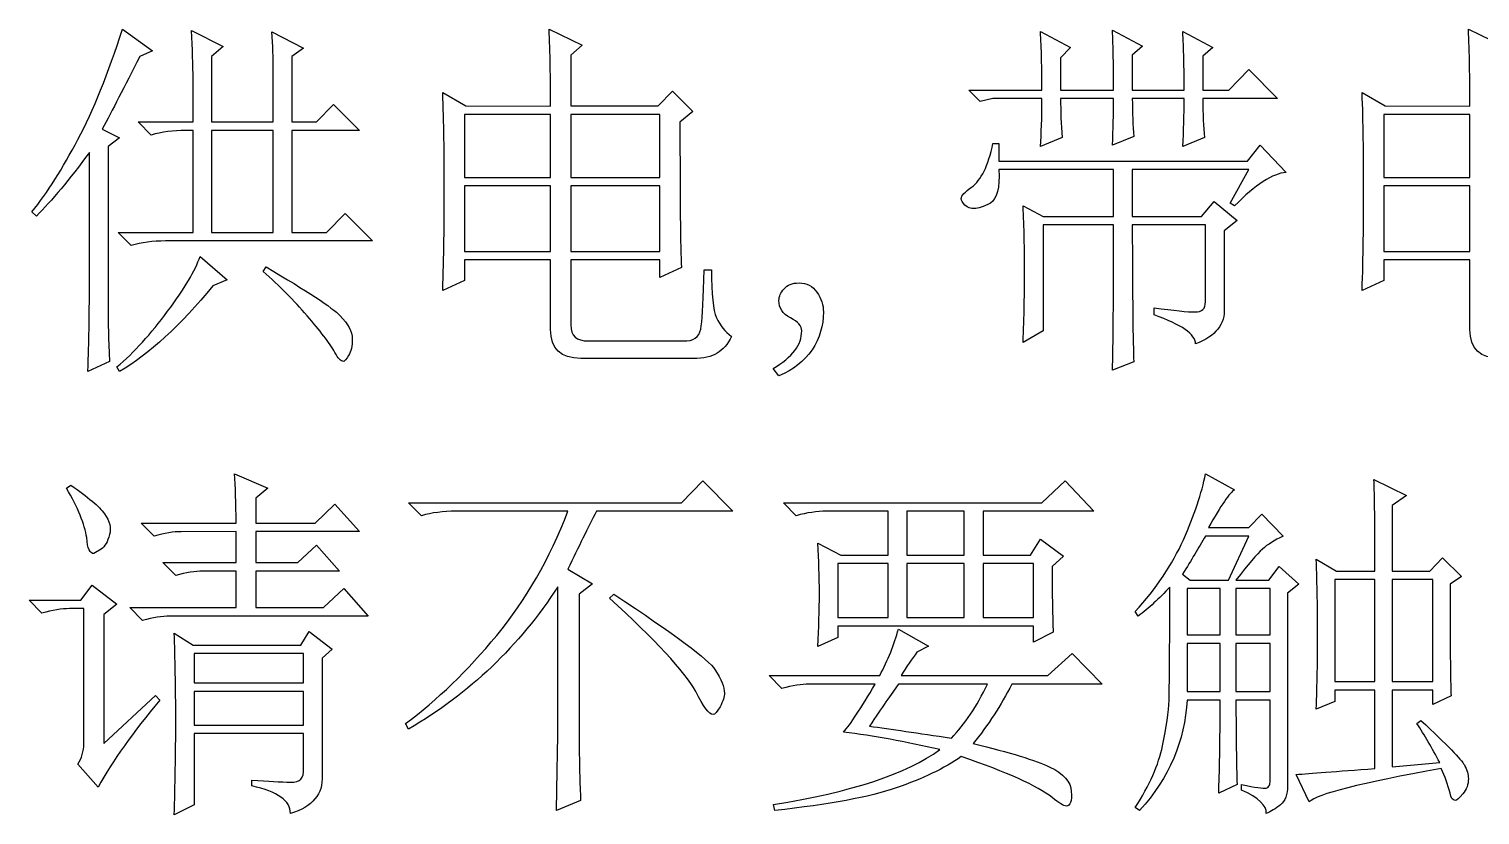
# Model space of a CAD drawing. Extents: x -45 to 645, y -160 to 467.
# Drawn here: x 376.72 to 383.61, y 136.89 to 140.61 of the extents above; entities that cross this region are included whole.
import ezdxf

# ---------------------------------------------------------------- set-up
doc = ezdxf.new("R2010")
doc.units = 0
doc.layers.add('layer 1', color=7, linetype='Continuous')

msp = doc.modelspace()

# ---------------------------------------------------------------- linework, layer by layer
at = {"layer": 'layer 1', "color": 7, "true_color": 0xffffff}
for points, knots in [([(377.1061, 139.0377), (377.1008, 139.1488), (377.0991, 139.2263), (377.0991, 139.2722), (377.0991, 139.2722), (377.0991, 140.0572), (377.0991, 140.0572), (377.0991, 140.0572), (377.1532, 140.0977), (377.1532, 140.0977), (377.1532, 140.0977), (377.0711, 140.1402), (377.0711, 140.1402), (377.1183, 140.2265), (377.1759, 140.3411), (377.2492, 140.484), (377.2492, 140.484), (377.3103, 140.5105), (377.3103, 140.5105), (377.3103, 140.5105), (377.1672, 140.6146), (377.1672, 140.6146), (377.0991, 140.4029), (377.0292, 140.2282), (376.9559, 140.0906), (376.8826, 139.9531), (376.8109, 139.8384), (376.7376, 139.7467), (376.7376, 139.7467), (376.7586, 139.7274), (376.7586, 139.7274), (376.8302, 139.7997), (376.9157, 139.9001), (377.01, 140.0289), (377.01, 140.0289), (377.01, 139.327), (377.01, 139.327), (377.01, 139.2546), (377.0083, 139.1417), (377.003, 138.99), (377.003, 138.99), (377.1061, 139.0377), (377.1061, 139.0377)], [0, 0, 0, 0, 0.071429, 0.071429, 0.071429, 0.142857, 0.142857, 0.142857, 0.214286, 0.214286, 0.214286, 0.285714, 0.285714, 0.285714, 0.357143, 0.357143, 0.357143, 0.428571, 0.428571, 0.428571, 0.5, 0.5, 0.5, 0.571429, 0.571429, 0.571429, 0.642857, 0.642857, 0.642857, 0.714286, 0.714286, 0.714286, 0.785714, 0.785714, 0.785714, 0.857143, 0.857143, 0.857143, 0.928571, 0.928571, 0.928571, 1, 1, 1, 1]), ([(377.2423, 140.1737), (377.2423, 140.1737), (377.3034, 140.1118), (377.3034, 140.1118), (377.354, 140.1261), (377.4081, 140.133), (377.4675, 140.133), (377.4675, 140.133), (377.5024, 140.133), (377.5024, 140.133), (377.5024, 140.133), (377.5024, 139.6498), (377.5024, 139.6498), (377.5024, 139.6498), (377.1462, 139.6498), (377.1462, 139.6498), (377.1462, 139.6498), (377.2091, 139.5879), (377.2091, 139.5879), (377.258, 139.6022), (377.3121, 139.6091), (377.3715, 139.6091), (377.3715, 139.6091), (378.3546, 139.6092), (378.3546, 139.6092), (378.3546, 139.6092), (378.2253, 139.7397), (378.2253, 139.7397), (378.2253, 139.7397), (378.1363, 139.6498), (378.1363, 139.6498), (378.1363, 139.6498), (377.9722, 139.6498), (377.9722, 139.6498), (377.9722, 139.6498), (377.9722, 140.133), (377.9722, 140.133), (377.9722, 140.133), (378.2935, 140.133), (378.2935, 140.133), (378.2935, 140.133), (378.1695, 140.2565), (378.1695, 140.2565), (378.1695, 140.2565), (378.0892, 140.1737), (378.0892, 140.1737), (378.0892, 140.1737), (377.9722, 140.1737), (377.9722, 140.1737), (377.9722, 140.1737), (377.9722, 140.4841), (377.9722, 140.4841), (377.9722, 140.4841), (378.0263, 140.5246), (378.0263, 140.5246), (378.0263, 140.5246), (377.8761, 140.6006), (377.8761, 140.6006), (377.8814, 140.5371), (377.8831, 140.4769), (377.8831, 140.4223), (377.8831, 140.4223), (377.8831, 140.1737), (377.8831, 140.1737), (377.8831, 140.1737), (377.5897, 140.1737), (377.5897, 140.1737), (377.5897, 140.1737), (377.5897, 140.4841), (377.5897, 140.4841), (377.5897, 140.4841), (377.6456, 140.5317), (377.6456, 140.5317), (377.6456, 140.5317), (377.4954, 140.6075), (377.4954, 140.6075), (377.499, 140.5212), (377.5024, 140.4434), (377.5024, 140.3746), (377.5024, 140.3746), (377.5024, 140.1737), (377.5024, 140.1737), (377.5024, 140.1737), (377.2423, 140.1737), (377.2423, 140.1737)], [0, 0, 0, 0, 0.035714, 0.035714, 0.035714, 0.071429, 0.071429, 0.071429, 0.107143, 0.107143, 0.107143, 0.142857, 0.142857, 0.142857, 0.178571, 0.178571, 0.178571, 0.214286, 0.214286, 0.214286, 0.25, 0.25, 0.25, 0.285714, 0.285714, 0.285714, 0.321429, 0.321429, 0.321429, 0.357143, 0.357143, 0.357143, 0.392857, 0.392857, 0.392857, 0.428571, 0.428571, 0.428571, 0.464286, 0.464286, 0.464286, 0.5, 0.5, 0.5, 0.535714, 0.535714, 0.535714, 0.571429, 0.571429, 0.571429, 0.607143, 0.607143, 0.607143, 0.642857, 0.642857, 0.642857, 0.678571, 0.678571, 0.678571, 0.714286, 0.714286, 0.714286, 0.75, 0.75, 0.75, 0.785714, 0.785714, 0.785714, 0.821429, 0.821429, 0.821429, 0.857143, 0.857143, 0.857143, 0.892857, 0.892857, 0.892857, 0.928571, 0.928571, 0.928571, 0.964286, 0.964286, 0.964286, 1, 1, 1, 1]), ([(378.7983, 140.2495), (378.7983, 140.2495), (378.6882, 140.313), (378.6882, 140.313), (378.6935, 140.1737), (378.6952, 140.0218), (378.6952, 139.8578), (378.6952, 139.6921), (378.6935, 139.5315), (378.6882, 139.3745), (378.6882, 139.3745), (378.7913, 139.4222), (378.7913, 139.4222), (378.7913, 139.4222), (378.7913, 139.5193), (378.7913, 139.5193), (378.7913, 139.5193), (379.1999, 139.5193), (379.1999, 139.5193), (379.1999, 139.5193), (379.1999, 139.1895), (379.1999, 139.1895), (379.1999, 139.0976), (379.2488, 139.0517), (379.3431, 139.0517), (379.3431, 139.0517), (379.8756, 139.0517), (379.8756, 139.0517), (379.9263, 139.0517), (379.9647, 139.0605), (379.9909, 139.0764), (380.0189, 139.0924), (380.0415, 139.1187), (380.059, 139.1558), (380.0276, 139.1787), (380.0049, 139.2087), (379.9874, 139.244), (379.9717, 139.2811), (379.9647, 139.3568), (379.9647, 139.4715), (379.9647, 139.4715), (379.9298, 139.4716), (379.9298, 139.4716), (379.9263, 139.3393), (379.921, 139.251), (379.9158, 139.2069), (379.9124, 139.1629), (379.8896, 139.1381), (379.8477, 139.1346), (379.8477, 139.1346), (379.378, 139.1347), (379.378, 139.1347), (379.3239, 139.1347), (379.2959, 139.1593), (379.2959, 139.2104), (379.2959, 139.2104), (379.296, 139.5193), (379.296, 139.5193), (379.296, 139.5193), (379.7185, 139.5193), (379.7185, 139.5193), (379.7185, 139.5193), (379.7185, 139.4363), (379.7185, 139.4363), (379.7185, 139.4363), (379.8215, 139.4839), (379.8215, 139.4839), (379.8163, 139.5774), (379.8145, 139.8067), (379.8145, 140.1735), (379.8145, 140.1735), (379.8756, 140.2229), (379.8756, 140.2229), (379.8756, 140.2229), (379.7797, 140.32), (379.7797, 140.32), (379.7797, 140.32), (379.7115, 140.2495), (379.7115, 140.2495), (379.7115, 140.2495), (379.296, 140.2495), (379.296, 140.2495), (379.296, 140.2495), (379.296, 140.4912), (379.296, 140.4912), (379.296, 140.4912), (379.3501, 140.5388), (379.3501, 140.5388), (379.3501, 140.5388), (379.1929, 140.6146), (379.1929, 140.6146), (379.1981, 140.5053), (379.1999, 140.3834), (379.1999, 140.2494), (379.1999, 140.2494), (378.7983, 140.2495), (378.7983, 140.2495)], [0, 0, 0, 0, 0.03125, 0.03125, 0.03125, 0.0625, 0.0625, 0.0625, 0.09375, 0.09375, 0.09375, 0.125, 0.125, 0.125, 0.15625, 0.15625, 0.15625, 0.1875, 0.1875, 0.1875, 0.21875, 0.21875, 0.21875, 0.25, 0.25, 0.25, 0.28125, 0.28125, 0.28125, 0.3125, 0.3125, 0.3125, 0.34375, 0.34375, 0.34375, 0.375, 0.375, 0.375, 0.40625, 0.40625, 0.40625, 0.4375, 0.4375, 0.4375, 0.46875, 0.46875, 0.46875, 0.5, 0.5, 0.5, 0.53125, 0.53125, 0.53125, 0.5625, 0.5625, 0.5625, 0.59375, 0.59375, 0.59375, 0.625, 0.625, 0.625, 0.65625, 0.65625, 0.65625, 0.6875, 0.6875, 0.6875, 0.71875, 0.71875, 0.71875, 0.75, 0.75, 0.75, 0.78125, 0.78125, 0.78125, 0.8125, 0.8125, 0.8125, 0.84375, 0.84375, 0.84375, 0.875, 0.875, 0.875, 0.90625, 0.90625, 0.90625, 0.9375, 0.9375, 0.9375, 0.96875, 0.96875, 0.96875, 1, 1, 1, 1]), ([(381.6289, 140.0995), (381.6237, 140.163), (381.6219, 140.2247), (381.6219, 140.2847), (381.6219, 140.2847), (381.8734, 140.2848), (381.8734, 140.2848), (381.8734, 140.2106), (381.8716, 140.1383), (381.8681, 140.0642), (381.8681, 140.0642), (381.9695, 140.1049), (381.9695, 140.1049), (381.9659, 140.1561), (381.9624, 140.2159), (381.9624, 140.2847), (381.9624, 140.2847), (382.2087, 140.2848), (382.2087, 140.2848), (382.2087, 140.2071), (382.2069, 140.1312), (382.2017, 140.0571), (382.2017, 140.0571), (382.3047, 140.0995), (382.3047, 140.0995), (382.2995, 140.1489), (382.2977, 140.2106), (382.2977, 140.2847), (382.2977, 140.2847), (382.6522, 140.2848), (382.6522, 140.2848), (382.6522, 140.2848), (382.5161, 140.4224), (382.5161, 140.4224), (382.5161, 140.4224), (382.42, 140.3253), (382.42, 140.3253), (382.42, 140.3253), (382.2977, 140.3253), (382.2977, 140.3253), (382.2977, 140.3253), (382.2977, 140.4859), (382.2977, 140.4859), (382.2977, 140.4859), (382.3449, 140.5263), (382.3449, 140.5263), (382.3449, 140.5263), (382.2017, 140.6023), (382.2017, 140.6023), (382.2069, 140.5246), (382.2087, 140.4311), (382.2087, 140.3252), (382.2087, 140.3252), (381.9625, 140.3253), (381.9625, 140.3253), (381.9625, 140.3253), (381.9625, 140.4912), (381.9625, 140.4912), (381.9625, 140.4912), (382.0113, 140.5335), (382.0113, 140.5335), (382.0113, 140.5335), (381.8682, 140.6093), (381.8682, 140.6093), (381.8717, 140.5317), (381.8734, 140.4363), (381.8734, 140.3252), (381.8734, 140.3252), (381.6219, 140.3253), (381.6219, 140.3253), (381.6219, 140.3253), (381.6219, 140.4787), (381.6219, 140.4787), (381.6219, 140.4787), (381.6691, 140.5263), (381.6691, 140.5263), (381.6691, 140.5263), (381.5259, 140.6023), (381.5259, 140.6023), (381.5312, 140.5246), (381.5329, 140.4311), (381.5329, 140.3252), (381.5329, 140.3252), (381.1854, 140.3253), (381.1854, 140.3253), (381.1854, 140.3253), (381.2396, 140.2706), (381.2396, 140.2706), (381.2396, 140.2706), (381.3007, 140.2848), (381.3007, 140.2848), (381.3007, 140.2848), (381.5329, 140.2848), (381.5329, 140.2848), (381.5329, 140.193), (381.5311, 140.1171), (381.5259, 140.0571), (381.5259, 140.0571), (381.6289, 140.0995), (381.6289, 140.0995)], [0, 0, 0, 0, 0.030303, 0.030303, 0.030303, 0.060606, 0.060606, 0.060606, 0.090909, 0.090909, 0.090909, 0.121212, 0.121212, 0.121212, 0.151515, 0.151515, 0.151515, 0.181818, 0.181818, 0.181818, 0.212121, 0.212121, 0.212121, 0.242424, 0.242424, 0.242424, 0.272727, 0.272727, 0.272727, 0.30303, 0.30303, 0.30303, 0.333333, 0.333333, 0.333333, 0.363636, 0.363636, 0.363636, 0.393939, 0.393939, 0.393939, 0.424242, 0.424242, 0.424242, 0.454545, 0.454545, 0.454545, 0.484848, 0.484848, 0.484848, 0.515152, 0.515152, 0.515152, 0.545455, 0.545455, 0.545455, 0.575758, 0.575758, 0.575758, 0.606061, 0.606061, 0.606061, 0.636364, 0.636364, 0.636364, 0.666667, 0.666667, 0.666667, 0.69697, 0.69697, 0.69697, 0.727273, 0.727273, 0.727273, 0.757576, 0.757576, 0.757576, 0.787879, 0.787879, 0.787879, 0.818182, 0.818182, 0.818182, 0.848485, 0.848485, 0.848485, 0.878788, 0.878788, 0.878788, 0.909091, 0.909091, 0.909091, 0.939394, 0.939394, 0.939394, 0.969697, 0.969697, 0.969697, 1, 1, 1, 1]), ([(383.1638, 140.2495), (383.1638, 140.2495), (383.0537, 140.313), (383.0537, 140.313), (383.059, 140.1737), (383.0607, 140.0218), (383.0607, 139.8578), (383.0607, 139.6921), (383.0589, 139.5315), (383.0537, 139.3745), (383.0537, 139.3745), (383.1567, 139.4222), (383.1567, 139.4222), (383.1567, 139.4222), (383.1567, 139.5193), (383.1567, 139.5193), (383.1567, 139.5193), (383.5654, 139.5193), (383.5654, 139.5193), (383.5654, 139.5193), (383.5654, 139.1895), (383.5654, 139.1895), (383.5654, 139.0976), (383.6142, 139.0517), (383.7085, 139.0517), (383.7085, 139.0517), (384.2411, 139.0517), (384.2411, 139.0517), (384.2918, 139.0517), (384.3301, 139.0605), (384.3563, 139.0764), (384.3843, 139.0924), (384.407, 139.1187), (384.4244, 139.1558), (384.3931, 139.1787), (384.3703, 139.2087), (384.3528, 139.244), (384.3371, 139.2811), (384.3301, 139.3568), (384.3301, 139.4715), (384.3301, 139.4715), (384.2952, 139.4716), (384.2952, 139.4716), (384.2918, 139.3393), (384.2865, 139.251), (384.2812, 139.2069), (384.2778, 139.1629), (384.255, 139.1381), (384.2131, 139.1346), (384.2131, 139.1346), (383.7435, 139.1347), (383.7435, 139.1347), (383.6893, 139.1347), (383.6613, 139.1593), (383.6613, 139.2104), (383.6613, 139.2104), (383.6613, 139.5193), (383.6613, 139.5193), (383.6613, 139.5193), (384.084, 139.5193), (384.084, 139.5193), (384.084, 139.5193), (384.084, 139.4363), (384.084, 139.4363), (384.084, 139.4363), (384.187, 139.4839), (384.187, 139.4839), (384.1817, 139.5774), (384.18, 139.8067), (384.18, 140.1735), (384.18, 140.1735), (384.2411, 140.2229), (384.2411, 140.2229), (384.2411, 140.2229), (384.145, 140.32), (384.145, 140.32), (384.145, 140.32), (384.077, 140.2495), (384.077, 140.2495), (384.077, 140.2495), (383.6613, 140.2495), (383.6613, 140.2495), (383.6613, 140.2495), (383.6613, 140.4912), (383.6613, 140.4912), (383.6613, 140.4912), (383.7155, 140.5388), (383.7155, 140.5388), (383.7155, 140.5388), (383.5584, 140.6146), (383.5584, 140.6146), (383.5636, 140.5053), (383.5653, 140.3834), (383.5653, 140.2494), (383.5653, 140.2494), (383.1638, 140.2495), (383.1638, 140.2495)], [0, 0, 0, 0, 0.03125, 0.03125, 0.03125, 0.0625, 0.0625, 0.0625, 0.09375, 0.09375, 0.09375, 0.125, 0.125, 0.125, 0.15625, 0.15625, 0.15625, 0.1875, 0.1875, 0.1875, 0.21875, 0.21875, 0.21875, 0.25, 0.25, 0.25, 0.28125, 0.28125, 0.28125, 0.3125, 0.3125, 0.3125, 0.34375, 0.34375, 0.34375, 0.375, 0.375, 0.375, 0.40625, 0.40625, 0.40625, 0.4375, 0.4375, 0.4375, 0.46875, 0.46875, 0.46875, 0.5, 0.5, 0.5, 0.53125, 0.53125, 0.53125, 0.5625, 0.5625, 0.5625, 0.59375, 0.59375, 0.59375, 0.625, 0.625, 0.625, 0.65625, 0.65625, 0.65625, 0.6875, 0.6875, 0.6875, 0.71875, 0.71875, 0.71875, 0.75, 0.75, 0.75, 0.78125, 0.78125, 0.78125, 0.8125, 0.8125, 0.8125, 0.84375, 0.84375, 0.84375, 0.875, 0.875, 0.875, 0.90625, 0.90625, 0.90625, 0.9375, 0.9375, 0.9375, 0.96875, 0.96875, 0.96875, 1, 1, 1, 1]), ([(379.1999, 140.2088), (379.1999, 140.2088), (379.1999, 139.9108), (379.1999, 139.9108), (379.1999, 139.9108), (378.7913, 139.9108), (378.7913, 139.9108), (378.7913, 139.9108), (378.7913, 140.2088), (378.7913, 140.2088), (378.7913, 140.2088), (379.1999, 140.2088), (379.1999, 140.2088)], [0, 0, 0, 0, 0.25, 0.25, 0.25, 0.5, 0.5, 0.5, 0.75, 0.75, 0.75, 1, 1, 1, 1]), ([(379.7185, 140.2088), (379.7185, 140.2088), (379.7185, 139.9108), (379.7185, 139.9108), (379.7185, 139.9108), (379.296, 139.9108), (379.296, 139.9108), (379.296, 139.9108), (379.296, 140.2088), (379.296, 140.2088), (379.296, 140.2088), (379.7185, 140.2088), (379.7185, 140.2088)], [0, 0, 0, 0, 0.25, 0.25, 0.25, 0.5, 0.5, 0.5, 0.75, 0.75, 0.75, 1, 1, 1, 1]), ([(383.5654, 140.2088), (383.5654, 140.2088), (383.5654, 139.9108), (383.5654, 139.9108), (383.5654, 139.9108), (383.1567, 139.9108), (383.1567, 139.9108), (383.1567, 139.9108), (383.1567, 140.2088), (383.1567, 140.2088), (383.1567, 140.2088), (383.5654, 140.2088), (383.5654, 140.2088)], [0, 0, 0, 0, 0.25, 0.25, 0.25, 0.5, 0.5, 0.5, 0.75, 0.75, 0.75, 1, 1, 1, 1]), ([(377.8831, 140.133), (377.8831, 140.133), (377.8831, 139.6498), (377.8831, 139.6498), (377.8831, 139.6498), (377.5897, 139.6498), (377.5897, 139.6498), (377.5897, 139.6498), (377.5897, 140.133), (377.5897, 140.133), (377.5897, 140.133), (377.8831, 140.133), (377.8831, 140.133)], [0, 0, 0, 0, 0.25, 0.25, 0.25, 0.5, 0.5, 0.5, 0.75, 0.75, 0.75, 1, 1, 1, 1]), ([(382.3099, 139.685), (382.3099, 139.685), (382.3099, 139.3198), (382.3099, 139.3198), (382.3099, 139.2881), (382.2942, 139.2722), (382.2593, 139.2722), (382.2261, 139.2722), (382.1615, 139.2793), (382.0655, 139.2916), (382.0655, 139.2916), (382.0655, 139.2581), (382.0655, 139.2581), (382.1964, 139.2123), (382.2628, 139.1663), (382.2628, 139.1205), (382.3588, 139.1577), (382.4042, 139.214), (382.399, 139.2916), (382.399, 139.2916), (382.399, 139.6568), (382.399, 139.6568), (382.399, 139.6568), (382.4601, 139.7062), (382.4601, 139.7062), (382.4601, 139.7062), (382.3519, 139.7961), (382.3519, 139.7961), (382.3519, 139.7961), (382.2907, 139.7256), (382.2907, 139.7256), (382.2907, 139.7256), (381.9625, 139.7256), (381.9625, 139.7256), (381.9625, 139.7256), (381.9625, 139.9479), (381.9625, 139.9479), (381.9625, 139.9479), (382.5161, 139.9479), (382.5161, 139.9479), (382.5161, 139.9479), (382.427, 139.7891), (382.427, 139.7891), (382.427, 139.7891), (382.4479, 139.7751), (382.4479, 139.7751), (382.5474, 139.8772), (382.6295, 139.9301), (382.6923, 139.9337), (382.6923, 139.9337), (382.5701, 140.0642), (382.5701, 140.0642), (382.5701, 140.0642), (382.509, 139.9884), (382.509, 139.9884), (382.509, 139.9884), (381.3286, 139.9884), (381.3286, 139.9884), (381.3286, 139.9884), (381.3286, 140.0713), (381.3286, 140.0713), (381.3286, 140.0713), (381.3007, 140.0713), (381.3007, 140.0713), (381.278, 139.9656), (381.2448, 139.8966), (381.1994, 139.8648), (381.168, 139.8419), (381.1505, 139.8243), (381.1505, 139.8102), (381.1505, 139.8014), (381.1575, 139.7908), (381.1679, 139.7784), (381.1802, 139.7679), (381.1941, 139.7626), (381.2133, 139.7626), (381.2308, 139.7626), (381.2552, 139.7714), (381.2884, 139.789), (381.3199, 139.8086), (381.3338, 139.8613), (381.3286, 139.9478), (381.3286, 139.9478), (381.8734, 139.9479), (381.8734, 139.9479), (381.8734, 139.9479), (381.8734, 139.7256), (381.8734, 139.7256), (381.8734, 139.7256), (381.5399, 139.7256), (381.5399, 139.7256), (381.5399, 139.7256), (381.4439, 139.7751), (381.4439, 139.7751), (381.4491, 139.6727), (381.4508, 139.5721), (381.4508, 139.468), (381.4508, 139.3641), (381.4491, 139.251), (381.4438, 139.1276), (381.4438, 139.1276), (381.5399, 139.1823), (381.5399, 139.1823), (381.5399, 139.1823), (381.5399, 139.685), (381.5399, 139.685), (381.5399, 139.685), (381.8734, 139.685), (381.8734, 139.685), (381.8734, 139.3357), (381.8716, 139.1064), (381.8681, 138.9953), (381.8681, 138.9953), (381.9695, 139.0359), (381.9695, 139.0359), (381.9659, 139.1242), (381.9624, 139.341), (381.9624, 139.6849), (381.9624, 139.6849), (382.3099, 139.685), (382.3099, 139.685)], [0, 0, 0, 0, 0.025, 0.025, 0.025, 0.05, 0.05, 0.05, 0.075, 0.075, 0.075, 0.1, 0.1, 0.1, 0.125, 0.125, 0.125, 0.15, 0.15, 0.15, 0.175, 0.175, 0.175, 0.2, 0.2, 0.2, 0.225, 0.225, 0.225, 0.25, 0.25, 0.25, 0.275, 0.275, 0.275, 0.3, 0.3, 0.3, 0.325, 0.325, 0.325, 0.35, 0.35, 0.35, 0.375, 0.375, 0.375, 0.4, 0.4, 0.4, 0.425, 0.425, 0.425, 0.45, 0.45, 0.45, 0.475, 0.475, 0.475, 0.5, 0.5, 0.5, 0.525, 0.525, 0.525, 0.55, 0.55, 0.55, 0.575, 0.575, 0.575, 0.6, 0.6, 0.6, 0.625, 0.625, 0.625, 0.65, 0.65, 0.65, 0.675, 0.675, 0.675, 0.7, 0.7, 0.7, 0.725, 0.725, 0.725, 0.75, 0.75, 0.75, 0.775, 0.775, 0.775, 0.8, 0.8, 0.8, 0.825, 0.825, 0.825, 0.85, 0.85, 0.85, 0.875, 0.875, 0.875, 0.9, 0.9, 0.9, 0.925, 0.925, 0.925, 0.95, 0.95, 0.95, 0.975, 0.975, 0.975, 1, 1, 1, 1]), ([(379.1999, 139.8703), (379.1999, 139.8703), (379.1999, 139.5597), (379.1999, 139.5597), (379.1999, 139.5597), (378.7913, 139.5597), (378.7913, 139.5597), (378.7913, 139.5597), (378.7913, 139.8703), (378.7913, 139.8703), (378.7913, 139.8703), (379.1999, 139.8703), (379.1999, 139.8703)], [0, 0, 0, 0, 0.25, 0.25, 0.25, 0.5, 0.5, 0.5, 0.75, 0.75, 0.75, 1, 1, 1, 1]), ([(379.7185, 139.8703), (379.7185, 139.8703), (379.7185, 139.5597), (379.7185, 139.5597), (379.7185, 139.5597), (379.296, 139.5597), (379.296, 139.5597), (379.296, 139.5597), (379.296, 139.8703), (379.296, 139.8703), (379.296, 139.8703), (379.7185, 139.8703), (379.7185, 139.8703)], [0, 0, 0, 0, 0.25, 0.25, 0.25, 0.5, 0.5, 0.5, 0.75, 0.75, 0.75, 1, 1, 1, 1]), ([(383.5654, 139.8703), (383.5654, 139.8703), (383.5654, 139.5597), (383.5654, 139.5597), (383.5654, 139.5597), (383.1567, 139.5597), (383.1567, 139.5597), (383.1567, 139.5597), (383.1567, 139.8703), (383.1567, 139.8703), (383.1567, 139.8703), (383.5654, 139.8703), (383.5654, 139.8703)], [0, 0, 0, 0, 0.25, 0.25, 0.25, 0.5, 0.5, 0.5, 0.75, 0.75, 0.75, 1, 1, 1, 1]), ([(377.3819, 139.2758), (377.3034, 139.1682), (377.2213, 139.0799), (377.141, 139.0111), (377.141, 139.0111), (377.1532, 138.99), (377.1532, 138.99), (377.2947, 139.073), (377.4431, 139.2087), (377.5967, 139.3957), (377.5967, 139.3957), (377.6649, 139.424), (377.6649, 139.424), (377.6649, 139.424), (377.5356, 139.5351), (377.5356, 139.5351), (377.5129, 139.4699), (377.4623, 139.3833), (377.3819, 139.2758)], [0, 0, 0, 0, 0.166667, 0.166667, 0.166667, 0.333333, 0.333333, 0.333333, 0.5, 0.5, 0.5, 0.666667, 0.666667, 0.666667, 0.833333, 0.833333, 0.833333, 1, 1, 1, 1]), ([(377.836, 139.4645), (377.9128, 139.3958), (377.9826, 139.3251), (378.0437, 139.2546), (378.1049, 139.1841), (378.1503, 139.1258), (378.1764, 139.0799), (378.1904, 139.0517), (378.2044, 139.0376), (378.2184, 139.0376), (378.2219, 139.0377), (378.2306, 139.0482), (378.2411, 139.0658), (378.2533, 139.0835), (378.2585, 139.1099), (378.2585, 139.1452), (378.2585, 139.1787), (378.2393, 139.2158), (378.2009, 139.2546), (378.1625, 139.2934), (378.0455, 139.371), (377.8499, 139.4856), (377.8499, 139.4856), (377.836, 139.4645), (377.836, 139.4645)], [0, 0, 0, 0, 0.125, 0.125, 0.125, 0.25, 0.25, 0.25, 0.375, 0.375, 0.375, 0.5, 0.5, 0.5, 0.625, 0.625, 0.625, 0.75, 0.75, 0.75, 0.875, 0.875, 0.875, 1, 1, 1, 1]), ([(380.3386, 139.244), (380.3753, 139.2264), (380.3927, 139.2052), (380.3927, 139.1822), (380.3927, 139.1506), (380.3822, 139.1187), (380.3595, 139.0888), (380.3368, 139.0589), (380.3019, 139.0305), (380.2565, 139.0041), (380.2565, 139.0041), (380.2844, 138.9688), (380.2844, 138.9688), (380.3525, 138.9972), (380.4049, 139.0376), (380.4416, 139.0923), (380.4783, 139.1488), (380.4957, 139.2069), (380.4957, 139.2722), (380.4957, 139.304), (380.4852, 139.3357), (380.4643, 139.3657), (380.4451, 139.3958), (380.4154, 139.4098), (380.3805, 139.4098), (380.3473, 139.4099), (380.3246, 139.4009), (380.3089, 139.3816), (380.2932, 139.3641), (380.2844, 139.3463), (380.2844, 139.3269), (380.2844, 139.2899), (380.3019, 139.2634), (380.3386, 139.244)], [0, 0, 0, 0, 0.090909, 0.090909, 0.090909, 0.181818, 0.181818, 0.181818, 0.272727, 0.272727, 0.272727, 0.363636, 0.363636, 0.363636, 0.454545, 0.454545, 0.454545, 0.545455, 0.545455, 0.545455, 0.636364, 0.636364, 0.636364, 0.727273, 0.727273, 0.727273, 0.818182, 0.818182, 0.818182, 0.909091, 0.909091, 0.909091, 1, 1, 1, 1]), ([(377.2562, 138.2703), (377.2562, 138.2703), (377.3173, 138.2086), (377.3173, 138.2086), (377.3679, 138.2227), (377.4098, 138.2297), (377.4465, 138.2297), (377.4465, 138.2297), (377.7067, 138.2298), (377.7067, 138.2298), (377.7067, 138.2298), (377.7067, 138.0834), (377.7067, 138.0834), (377.7067, 138.0834), (377.3592, 138.0834), (377.3592, 138.0834), (377.3592, 138.0834), (377.4203, 138.0217), (377.4203, 138.0217), (377.4692, 138.0357), (377.5128, 138.0427), (377.5495, 138.0427), (377.5495, 138.0427), (377.7067, 138.0427), (377.7067, 138.0427), (377.7067, 138.0427), (377.7067, 137.8699), (377.7067, 137.8699), (377.7067, 137.8699), (377.2021, 137.8699), (377.2021, 137.8699), (377.2021, 137.8699), (377.2632, 137.8081), (377.2632, 137.8081), (377.3121, 137.8222), (377.3557, 137.8293), (377.3924, 137.8293), (377.3924, 137.8293), (378.3336, 137.8294), (378.3336, 137.8294), (378.3336, 137.8294), (378.2183, 137.9599), (378.2183, 137.9599), (378.2183, 137.9599), (378.1223, 137.8699), (378.1223, 137.8699), (378.1223, 137.8699), (377.801, 137.8699), (377.801, 137.8699), (377.801, 137.8699), (377.801, 138.0427), (377.801, 138.0427), (377.801, 138.0427), (378.1974, 138.0427), (378.1974, 138.0427), (378.1974, 138.0427), (378.0891, 138.1663), (378.0891, 138.1663), (378.0891, 138.1663), (378.0001, 138.0834), (378.0001, 138.0834), (378.0001, 138.0834), (377.801, 138.0834), (377.801, 138.0834), (377.801, 138.0834), (377.801, 138.2298), (377.801, 138.2298), (377.801, 138.2298), (378.2934, 138.2298), (378.2934, 138.2298), (378.2934, 138.2298), (378.1764, 138.3602), (378.1764, 138.3602), (378.1764, 138.3602), (378.0821, 138.2703), (378.0821, 138.2703), (378.0821, 138.2703), (377.801, 138.2703), (377.801, 138.2703), (377.801, 138.2703), (377.801, 138.3886), (377.801, 138.3886), (377.801, 138.3886), (377.8568, 138.4362), (377.8568, 138.4362), (377.8568, 138.4362), (377.6997, 138.5049), (377.6997, 138.5049), (377.7032, 138.4449), (377.7067, 138.3672), (377.7067, 138.2702), (377.7067, 138.2702), (377.2562, 138.2703), (377.2562, 138.2703)], [0, 0, 0, 0, 0.032258, 0.032258, 0.032258, 0.064516, 0.064516, 0.064516, 0.096774, 0.096774, 0.096774, 0.129032, 0.129032, 0.129032, 0.16129, 0.16129, 0.16129, 0.193548, 0.193548, 0.193548, 0.225806, 0.225806, 0.225806, 0.258065, 0.258065, 0.258065, 0.290323, 0.290323, 0.290323, 0.322581, 0.322581, 0.322581, 0.354839, 0.354839, 0.354839, 0.387097, 0.387097, 0.387097, 0.419355, 0.419355, 0.419355, 0.451613, 0.451613, 0.451613, 0.483871, 0.483871, 0.483871, 0.516129, 0.516129, 0.516129, 0.548387, 0.548387, 0.548387, 0.580645, 0.580645, 0.580645, 0.612903, 0.612903, 0.612903, 0.645161, 0.645161, 0.645161, 0.677419, 0.677419, 0.677419, 0.709677, 0.709677, 0.709677, 0.741935, 0.741935, 0.741935, 0.774194, 0.774194, 0.774194, 0.806452, 0.806452, 0.806452, 0.83871, 0.83871, 0.83871, 0.870968, 0.870968, 0.870968, 0.903226, 0.903226, 0.903226, 0.935484, 0.935484, 0.935484, 0.967742, 0.967742, 0.967742, 1, 1, 1, 1]), ([(382.205, 138.1909), (382.1526, 138.0744), (382.0758, 137.9598), (381.9762, 137.8504), (381.9762, 137.8504), (381.9902, 137.8294), (381.9902, 137.8294), (382.0409, 137.8665), (382.0897, 137.9122), (382.1404, 137.9668), (382.1404, 137.6635), (382.1386, 137.4853), (382.1369, 137.4306), (382.1352, 137.3744), (382.1247, 137.3019), (382.1055, 137.2137), (382.088, 137.1237), (382.0443, 137.0267), (381.9762, 136.9209), (381.9762, 136.9209), (381.9972, 136.9068), (381.9972, 136.9068), (382.1387, 137.062), (382.212, 137.2384), (382.2225, 137.4306), (382.2225, 137.4306), (382.3796, 137.4307), (382.3796, 137.4307), (382.3796, 137.2279), (382.3761, 137.0814), (382.3726, 136.9897), (382.3726, 136.9897), (382.46, 137.0303), (382.46, 137.0303), (382.4565, 137.1237), (382.4547, 137.256), (382.4547, 137.4306), (382.4547, 137.4306), (382.6172, 137.4307), (382.6172, 137.4307), (382.6172, 137.4307), (382.6172, 137.0444), (382.6172, 137.0444), (382.6172, 137.0267), (382.6101, 137.0161), (382.5979, 137.0126), (382.5839, 137.0108), (382.5455, 137.0161), (382.4809, 137.0302), (382.4809, 137.0302), (382.4809, 137.0039), (382.4809, 137.0039), (382.563, 136.9668), (382.6014, 136.9297), (382.5979, 136.8926), (382.6206, 136.9015), (382.6433, 136.9156), (382.666, 136.9332), (382.6887, 136.9527), (382.6992, 136.9826), (382.6992, 137.0232), (382.6992, 137.0232), (382.6992, 137.9387), (382.6992, 137.9387), (382.6992, 137.9387), (382.7533, 137.981), (382.7533, 137.981), (382.7533, 137.981), (382.659, 138.0639), (382.659, 138.0639), (382.659, 138.0639), (382.6101, 138.0004), (382.6101, 138.0004), (382.6101, 138.0004), (382.4547, 138.0004), (382.4547, 138.0004), (382.5124, 138.0744), (382.5542, 138.1238), (382.5804, 138.1468), (382.605, 138.1697), (382.638, 138.1891), (382.6782, 138.2085), (382.6782, 138.2085), (382.577, 138.3126), (382.577, 138.3126), (382.577, 138.3126), (382.5159, 138.2491), (382.5159, 138.2491), (382.5159, 138.2491), (382.3238, 138.2491), (382.3238, 138.2491), (382.3831, 138.355), (382.425, 138.4149), (382.4477, 138.429), (382.4477, 138.429), (382.3098, 138.5049), (382.3098, 138.5049), (382.2923, 138.4132), (382.2574, 138.309), (382.205, 138.1909)], [0, 0, 0, 0, 0.030303, 0.030303, 0.030303, 0.060606, 0.060606, 0.060606, 0.090909, 0.090909, 0.090909, 0.121212, 0.121212, 0.121212, 0.151515, 0.151515, 0.151515, 0.181818, 0.181818, 0.181818, 0.212121, 0.212121, 0.212121, 0.242424, 0.242424, 0.242424, 0.272727, 0.272727, 0.272727, 0.30303, 0.30303, 0.30303, 0.333333, 0.333333, 0.333333, 0.363636, 0.363636, 0.363636, 0.393939, 0.393939, 0.393939, 0.424242, 0.424242, 0.424242, 0.454545, 0.454545, 0.454545, 0.484848, 0.484848, 0.484848, 0.515152, 0.515152, 0.515152, 0.545455, 0.545455, 0.545455, 0.575758, 0.575758, 0.575758, 0.606061, 0.606061, 0.606061, 0.636364, 0.636364, 0.636364, 0.666667, 0.666667, 0.666667, 0.69697, 0.69697, 0.69697, 0.727273, 0.727273, 0.727273, 0.757576, 0.757576, 0.757576, 0.787879, 0.787879, 0.787879, 0.818182, 0.818182, 0.818182, 0.848485, 0.848485, 0.848485, 0.878788, 0.878788, 0.878788, 0.909091, 0.909091, 0.909091, 0.939394, 0.939394, 0.939394, 0.969697, 0.969697, 0.969697, 1, 1, 1, 1]), ([(376.9978, 138.2014), (377.0012, 138.1504), (377.0134, 138.1256), (377.0309, 138.1256), (377.0309, 138.1256), (377.0659, 138.1469), (377.0659, 138.1469), (377.0833, 138.1592), (377.0973, 138.182), (377.106, 138.2156), (377.1147, 138.2475), (377.1077, 138.2808), (377.0815, 138.3143), (377.0571, 138.3497), (377.003, 138.3937), (376.9226, 138.4502), (376.9226, 138.4502), (376.9017, 138.4362), (376.9017, 138.4362), (376.9558, 138.3443), (376.9872, 138.2649), (376.9978, 138.2014)], [0, 0, 0, 0, 0.142857, 0.142857, 0.142857, 0.285714, 0.285714, 0.285714, 0.428571, 0.428571, 0.428571, 0.571429, 0.571429, 0.571429, 0.714286, 0.714286, 0.714286, 0.857143, 0.857143, 0.857143, 1, 1, 1, 1]), ([(379.3989, 137.9828), (379.3989, 137.9828), (379.2819, 138.0516), (379.2819, 138.0516), (379.3326, 138.1574), (379.3779, 138.2491), (379.4181, 138.3267), (379.4181, 138.3267), (380.066, 138.3269), (380.066, 138.3269), (380.066, 138.3269), (379.9228, 138.4713), (379.9228, 138.4713), (379.9228, 138.4713), (379.8215, 138.3673), (379.8215, 138.3673), (379.8215, 138.3673), (378.5258, 138.3673), (378.5258, 138.3673), (378.5258, 138.3673), (378.5869, 138.3056), (378.5869, 138.3056), (378.6358, 138.3197), (378.6917, 138.3267), (378.7493, 138.3267), (378.7493, 138.3267), (379.2819, 138.3269), (379.2819, 138.3269), (379.1963, 138.101), (379.0828, 137.9051), (378.9449, 137.7375), (378.8052, 137.57), (378.662, 137.4306), (378.5118, 137.3195), (378.5118, 137.3195), (378.5258, 137.2932), (378.5258, 137.2932), (378.8157, 137.4625), (379.0532, 137.6882), (379.2348, 137.9686), (379.2348, 137.9686), (379.2348, 137.3619), (379.2348, 137.3619), (379.2348, 137.2331), (379.2313, 137.0814), (379.2278, 136.9067), (379.2278, 136.9067), (379.343, 136.9545), (379.343, 136.9545), (379.3395, 137.0285), (379.336, 137.1343), (379.336, 137.2719), (379.336, 137.2719), (379.336, 137.9334), (379.336, 137.9334), (379.336, 137.9334), (379.3989, 137.9828), (379.3989, 137.9828)], [0, 0, 0, 0, 0.052632, 0.052632, 0.052632, 0.105263, 0.105263, 0.105263, 0.157895, 0.157895, 0.157895, 0.210526, 0.210526, 0.210526, 0.263158, 0.263158, 0.263158, 0.315789, 0.315789, 0.315789, 0.368421, 0.368421, 0.368421, 0.421053, 0.421053, 0.421053, 0.473684, 0.473684, 0.473684, 0.526316, 0.526316, 0.526316, 0.578947, 0.578947, 0.578947, 0.631579, 0.631579, 0.631579, 0.684211, 0.684211, 0.684211, 0.736842, 0.736842, 0.736842, 0.789474, 0.789474, 0.789474, 0.842105, 0.842105, 0.842105, 0.894737, 0.894737, 0.894737, 0.947368, 0.947368, 0.947368, 1, 1, 1, 1]), ([(380.3665, 138.3056), (380.4171, 138.3197), (380.4642, 138.3267), (380.5096, 138.3267), (380.5096, 138.3267), (380.803, 138.3269), (380.803, 138.3269), (380.803, 138.3269), (380.803, 138.1187), (380.803, 138.1187), (380.803, 138.1187), (380.5778, 138.1187), (380.5778, 138.1187), (380.5778, 138.1187), (380.4695, 138.1751), (380.4695, 138.1751), (380.473, 138.0957), (380.4765, 138.0162), (380.4765, 137.9369), (380.4765, 137.8558), (380.473, 137.7728), (380.4695, 137.6846), (380.4695, 137.6846), (380.5638, 137.727), (380.5638, 137.727), (380.5638, 137.727), (380.5638, 137.7817), (380.5638, 137.7817), (380.5638, 137.7817), (381.4928, 137.7817), (381.4928, 137.7817), (381.4928, 137.7817), (381.4928, 137.7059), (381.4928, 137.7059), (381.4928, 137.7059), (381.587, 137.7536), (381.587, 137.7536), (381.5836, 137.8189), (381.5818, 137.921), (381.5818, 138.0639), (381.5818, 138.0639), (381.6359, 138.1133), (381.6359, 138.1133), (381.6359, 138.1133), (381.526, 138.1945), (381.526, 138.1945), (381.526, 138.1945), (381.4788, 138.1187), (381.4788, 138.1187), (381.4788, 138.1187), (381.2535, 138.1187), (381.2535, 138.1187), (381.2535, 138.1187), (381.2535, 138.3269), (381.2535, 138.3269), (381.2535, 138.3269), (381.7791, 138.3269), (381.7791, 138.3269), (381.7791, 138.3269), (381.6429, 138.4713), (381.6429, 138.4713), (381.6429, 138.4713), (381.5329, 138.3673), (381.5329, 138.3673), (381.5329, 138.3673), (380.3054, 138.3673), (380.3054, 138.3673), (380.3054, 138.3673), (380.3665, 138.3056), (380.3665, 138.3056)], [0, 0, 0, 0, 0.043478, 0.043478, 0.043478, 0.086957, 0.086957, 0.086957, 0.130435, 0.130435, 0.130435, 0.173913, 0.173913, 0.173913, 0.217391, 0.217391, 0.217391, 0.26087, 0.26087, 0.26087, 0.304348, 0.304348, 0.304348, 0.347826, 0.347826, 0.347826, 0.391304, 0.391304, 0.391304, 0.434783, 0.434783, 0.434783, 0.478261, 0.478261, 0.478261, 0.521739, 0.521739, 0.521739, 0.565217, 0.565217, 0.565217, 0.608696, 0.608696, 0.608696, 0.652174, 0.652174, 0.652174, 0.695652, 0.695652, 0.695652, 0.73913, 0.73913, 0.73913, 0.782609, 0.782609, 0.782609, 0.826087, 0.826087, 0.826087, 0.869565, 0.869565, 0.869565, 0.913043, 0.913043, 0.913043, 0.956522, 0.956522, 0.956522, 1, 1, 1, 1]), ([(382.9244, 137.4236), (382.9244, 137.4236), (382.9244, 137.4783), (382.9244, 137.4783), (382.9244, 137.4783), (383.1148, 137.4783), (383.1148, 137.4783), (383.1148, 137.4783), (383.1148, 137.1061), (383.1148, 137.1061), (382.9297, 137.092), (382.8039, 137.0831), (382.7411, 137.0778), (382.7411, 137.0778), (382.8022, 136.9473), (382.8022, 136.9473), (382.8389, 136.9844), (383.0467, 137.0373), (383.4291, 137.1061), (383.4483, 137.0692), (383.4605, 137.0302), (383.471, 136.9897), (383.4745, 136.9668), (383.4832, 136.9544), (383.4972, 136.9544), (383.5025, 136.9545), (383.5129, 136.965), (383.5321, 136.9861), (383.5496, 137.0057), (383.5583, 137.0302), (383.5583, 137.0584), (383.5584, 137.0761), (383.5513, 137.099), (383.5391, 137.1237), (383.5251, 137.1485), (383.457, 137.219), (383.333, 137.3336), (383.333, 137.3336), (383.3139, 137.3196), (383.3139, 137.3196), (383.3505, 137.2648), (383.3854, 137.2031), (383.4221, 137.1343), (383.4221, 137.1343), (383.1969, 137.1132), (383.1969, 137.1132), (383.1969, 137.1132), (383.1969, 137.4783), (383.1969, 137.4783), (383.1969, 137.4783), (383.389, 137.4783), (383.389, 137.4783), (383.389, 137.4783), (383.389, 137.4095), (383.389, 137.4095), (383.389, 137.4095), (383.4763, 137.4502), (383.4763, 137.4502), (383.4727, 137.5242), (383.471, 137.7005), (383.471, 137.981), (383.471, 137.981), (383.5251, 138.0163), (383.5251, 138.0163), (383.5251, 138.0163), (383.4361, 138.1062), (383.4361, 138.1062), (383.4361, 138.1062), (383.375, 138.0427), (383.375, 138.0427), (383.375, 138.0427), (383.1969, 138.0427), (383.1969, 138.0427), (383.1969, 138.0427), (383.1969, 138.3532), (383.1969, 138.3532), (383.1969, 138.3532), (383.265, 138.4009), (383.265, 138.4009), (383.265, 138.4009), (383.1096, 138.4767), (383.1096, 138.4767), (383.1131, 138.4078), (383.1148, 138.2632), (383.1148, 138.0427), (383.1148, 138.0427), (382.9315, 138.0427), (382.9315, 138.0427), (382.9315, 138.0427), (382.8354, 138.0992), (382.8354, 138.0992), (382.8406, 137.9792), (382.8424, 137.8592), (382.8424, 137.7393), (382.8424, 137.6212), (382.8406, 137.5029), (382.8354, 137.3883), (382.8354, 137.3883), (382.9244, 137.4236), (382.9244, 137.4236)], [0, 0, 0, 0, 0.030303, 0.030303, 0.030303, 0.060606, 0.060606, 0.060606, 0.090909, 0.090909, 0.090909, 0.121212, 0.121212, 0.121212, 0.151515, 0.151515, 0.151515, 0.181818, 0.181818, 0.181818, 0.212121, 0.212121, 0.212121, 0.242424, 0.242424, 0.242424, 0.272727, 0.272727, 0.272727, 0.30303, 0.30303, 0.30303, 0.333333, 0.333333, 0.333333, 0.363636, 0.363636, 0.363636, 0.393939, 0.393939, 0.393939, 0.424242, 0.424242, 0.424242, 0.454545, 0.454545, 0.454545, 0.484848, 0.484848, 0.484848, 0.515152, 0.515152, 0.515152, 0.545455, 0.545455, 0.545455, 0.575758, 0.575758, 0.575758, 0.606061, 0.606061, 0.606061, 0.636364, 0.636364, 0.636364, 0.666667, 0.666667, 0.666667, 0.69697, 0.69697, 0.69697, 0.727273, 0.727273, 0.727273, 0.757576, 0.757576, 0.757576, 0.787879, 0.787879, 0.787879, 0.818182, 0.818182, 0.818182, 0.848485, 0.848485, 0.848485, 0.878788, 0.878788, 0.878788, 0.909091, 0.909091, 0.909091, 0.939394, 0.939394, 0.939394, 0.969697, 0.969697, 0.969697, 1, 1, 1, 1]), ([(381.1645, 138.3269), (381.1645, 138.3269), (381.1645, 138.1187), (381.1645, 138.1187), (381.1645, 138.1187), (380.892, 138.1187), (380.892, 138.1187), (380.892, 138.1187), (380.892, 138.3269), (380.892, 138.3269), (380.892, 138.3269), (381.1645, 138.3269), (381.1645, 138.3269)], [0, 0, 0, 0, 0.25, 0.25, 0.25, 0.5, 0.5, 0.5, 0.75, 0.75, 0.75, 1, 1, 1, 1]), ([(382.5159, 138.2086), (382.5159, 138.2086), (382.4198, 138.0004), (382.4198, 138.0004), (382.4198, 138.0004), (382.2365, 138.0004), (382.2365, 138.0004), (382.2365, 138.0004), (382.2015, 138.0286), (382.2015, 138.0286), (382.2417, 138.0939), (382.2783, 138.1538), (382.3098, 138.2085), (382.3098, 138.2085), (382.5159, 138.2086), (382.5159, 138.2086)], [0, 0, 0, 0, 0.2, 0.2, 0.2, 0.4, 0.4, 0.4, 0.6, 0.6, 0.6, 0.8, 0.8, 0.8, 1, 1, 1, 1]), ([(380.803, 138.078), (380.803, 138.078), (380.803, 137.8222), (380.803, 137.8222), (380.803, 137.8222), (380.5638, 137.8222), (380.5638, 137.8222), (380.5638, 137.8222), (380.5638, 138.078), (380.5638, 138.078), (380.5638, 138.078), (380.803, 138.078), (380.803, 138.078)], [0, 0, 0, 0, 0.25, 0.25, 0.25, 0.5, 0.5, 0.5, 0.75, 0.75, 0.75, 1, 1, 1, 1]), ([(381.1645, 138.078), (381.1645, 138.078), (381.1645, 137.8222), (381.1645, 137.8222), (381.1645, 137.8222), (380.892, 137.8222), (380.892, 137.8222), (380.892, 137.8222), (380.892, 138.078), (380.892, 138.078), (380.892, 138.078), (381.1645, 138.078), (381.1645, 138.078)], [0, 0, 0, 0, 0.25, 0.25, 0.25, 0.5, 0.5, 0.5, 0.75, 0.75, 0.75, 1, 1, 1, 1]), ([(381.4928, 138.078), (381.4928, 138.078), (381.4928, 137.8222), (381.4928, 137.8222), (381.4928, 137.8222), (381.2535, 137.8222), (381.2535, 137.8222), (381.2535, 137.8222), (381.2535, 138.078), (381.2535, 138.078), (381.2535, 138.078), (381.4928, 138.078), (381.4928, 138.078)], [0, 0, 0, 0, 0.25, 0.25, 0.25, 0.5, 0.5, 0.5, 0.75, 0.75, 0.75, 1, 1, 1, 1]), ([(383.1148, 138.0022), (383.1148, 138.0022), (383.1148, 137.5188), (383.1148, 137.5188), (383.1148, 137.5188), (382.9244, 137.5188), (382.9244, 137.5188), (382.9244, 137.5188), (382.9244, 138.0022), (382.9244, 138.0022), (382.9244, 138.0022), (383.1148, 138.0022), (383.1148, 138.0022)], [0, 0, 0, 0, 0.25, 0.25, 0.25, 0.5, 0.5, 0.5, 0.75, 0.75, 0.75, 1, 1, 1, 1]), ([(383.389, 138.0022), (383.389, 138.0022), (383.389, 137.5188), (383.389, 137.5188), (383.389, 137.5188), (383.1969, 137.5188), (383.1969, 137.5188), (383.1969, 137.5188), (383.1969, 138.0022), (383.1969, 138.0022), (383.1969, 138.0022), (383.389, 138.0022), (383.389, 138.0022)], [0, 0, 0, 0, 0.25, 0.25, 0.25, 0.5, 0.5, 0.5, 0.75, 0.75, 0.75, 1, 1, 1, 1]), ([(376.7847, 137.8435), (376.8353, 137.8576), (376.879, 137.8645), (376.9157, 137.8645), (376.9157, 137.8645), (376.9838, 137.8647), (376.9838, 137.8647), (376.9838, 137.8647), (376.9838, 137.2243), (376.9838, 137.2243), (376.9838, 137.1872), (376.9733, 137.1555), (376.9558, 137.1272), (376.9558, 137.1272), (377.0519, 137.018), (377.0519, 137.018), (377.12, 137.1414), (377.2177, 137.2789), (377.3452, 137.4306), (377.3452, 137.4306), (377.3243, 137.4519), (377.3243, 137.4519), (377.3243, 137.4519), (377.0781, 137.2243), (377.0781, 137.2243), (377.0781, 137.2243), (377.0781, 137.8363), (377.0781, 137.8363), (377.0781, 137.8363), (377.1409, 137.8857), (377.1409, 137.8857), (377.1409, 137.8857), (377.024, 137.9758), (377.024, 137.9758), (377.024, 137.9758), (376.9698, 137.9052), (376.9698, 137.9052), (376.9698, 137.9052), (376.7236, 137.9052), (376.7236, 137.9052), (376.7236, 137.9052), (376.7847, 137.8435), (376.7847, 137.8435)], [0, 0, 0, 0, 0.071429, 0.071429, 0.071429, 0.142857, 0.142857, 0.142857, 0.214286, 0.214286, 0.214286, 0.285714, 0.285714, 0.285714, 0.357143, 0.357143, 0.357143, 0.428571, 0.428571, 0.428571, 0.5, 0.5, 0.5, 0.571429, 0.571429, 0.571429, 0.642857, 0.642857, 0.642857, 0.714286, 0.714286, 0.714286, 0.785714, 0.785714, 0.785714, 0.857143, 0.857143, 0.857143, 0.928571, 0.928571, 0.928571, 1, 1, 1, 1]), ([(379.8896, 137.4712), (379.9263, 137.399), (379.9524, 137.3618), (379.9716, 137.3618), (379.9804, 137.3619), (379.9908, 137.3742), (380.0048, 137.3989), (380.0188, 137.4254), (380.0258, 137.4465), (380.0258, 137.4641), (380.0258, 137.4924), (380.0101, 137.5294), (379.9804, 137.5753), (379.9524, 137.6212), (379.7918, 137.7411), (379.5002, 137.9333), (379.5002, 137.9333), (379.4792, 137.9141), (379.4792, 137.9141), (379.6975, 137.7165), (379.8354, 137.5682), (379.8896, 137.4712)], [0, 0, 0, 0, 0.142857, 0.142857, 0.142857, 0.285714, 0.285714, 0.285714, 0.428571, 0.428571, 0.428571, 0.571429, 0.571429, 0.571429, 0.714286, 0.714286, 0.714286, 0.857143, 0.857143, 0.857143, 1, 1, 1, 1]), ([(382.3796, 137.9599), (382.3796, 137.9599), (382.3796, 137.7395), (382.3796, 137.7395), (382.3796, 137.7395), (382.2225, 137.7395), (382.2225, 137.7395), (382.2225, 137.7395), (382.2225, 137.9599), (382.2225, 137.9599), (382.2225, 137.9599), (382.3796, 137.9599), (382.3796, 137.9599)], [0, 0, 0, 0, 0.25, 0.25, 0.25, 0.5, 0.5, 0.5, 0.75, 0.75, 0.75, 1, 1, 1, 1]), ([(382.6172, 137.9599), (382.6172, 137.9599), (382.6172, 137.7395), (382.6172, 137.7395), (382.6172, 137.7395), (382.4547, 137.7395), (382.4547, 137.7395), (382.4547, 137.7395), (382.4547, 137.9599), (382.4547, 137.9599), (382.4547, 137.9599), (382.6172, 137.9599), (382.6172, 137.9599)], [0, 0, 0, 0, 0.25, 0.25, 0.25, 0.5, 0.5, 0.5, 0.75, 0.75, 0.75, 1, 1, 1, 1]), ([(377.4203, 137.3337), (377.4203, 137.1731), (377.4168, 137.0232), (377.4133, 136.8856), (377.4133, 136.8856), (377.5076, 136.9332), (377.5076, 136.9332), (377.5076, 136.9332), (377.5076, 137.272), (377.5076, 137.272), (377.5076, 137.272), (378.0263, 137.272), (378.0263, 137.272), (378.0263, 137.272), (378.0263, 137.1061), (378.0263, 137.1061), (378.0315, 137.0602), (378.0105, 137.039), (377.9651, 137.0408), (377.9197, 137.0426), (377.8586, 137.0461), (377.7818, 137.0514), (377.7818, 137.0514), (377.7818, 137.0233), (377.7818, 137.0233), (377.904, 136.9967), (377.9651, 136.9526), (377.9651, 136.8926), (378.0699, 136.9245), (378.1205, 136.9844), (378.1153, 137.0726), (378.1153, 137.0726), (378.1153, 137.6299), (378.1153, 137.6299), (378.1153, 137.6299), (378.1624, 137.6724), (378.1624, 137.6724), (378.1624, 137.6724), (378.0542, 137.7554), (378.0542, 137.7554), (378.0542, 137.7554), (378.014, 137.6919), (378.014, 137.6919), (378.014, 137.6919), (377.5024, 137.6919), (377.5024, 137.6919), (377.5024, 137.6919), (377.4133, 137.7482), (377.4133, 137.7482), (377.4168, 137.6335), (377.4203, 137.4941), (377.4203, 137.3337)], [0, 0, 0, 0, 0.058824, 0.058824, 0.058824, 0.117647, 0.117647, 0.117647, 0.176471, 0.176471, 0.176471, 0.235294, 0.235294, 0.235294, 0.294118, 0.294118, 0.294118, 0.352941, 0.352941, 0.352941, 0.411765, 0.411765, 0.411765, 0.470588, 0.470588, 0.470588, 0.529412, 0.529412, 0.529412, 0.588235, 0.588235, 0.588235, 0.647059, 0.647059, 0.647059, 0.705882, 0.705882, 0.705882, 0.764706, 0.764706, 0.764706, 0.823529, 0.823529, 0.823529, 0.882353, 0.882353, 0.882353, 0.941176, 0.941176, 0.941176, 1, 1, 1, 1]), ([(380.7629, 137.5472), (380.7629, 137.5472), (380.2373, 137.5472), (380.2373, 137.5472), (380.2373, 137.5472), (380.2984, 137.4855), (380.2984, 137.4855), (380.349, 137.4996), (380.3926, 137.5065), (380.4276, 137.5065), (380.4276, 137.5065), (380.7419, 137.5065), (380.7419, 137.5065), (380.6738, 137.3918), (380.6231, 137.316), (380.5917, 137.2789), (380.7331, 137.2614), (380.8851, 137.2331), (381.0492, 137.196), (380.8938, 137.0815), (380.6301, 136.9949), (380.2582, 136.935), (380.2582, 136.935), (380.2652, 136.9068), (380.2652, 136.9068), (380.5236, 136.935), (380.7157, 136.9702), (380.8414, 137.0143), (380.9654, 137.0569), (381.0702, 137.1061), (381.1505, 137.1625), (381.3688, 137.0886), (381.5119, 137.0232), (381.5818, 136.9685), (381.6132, 136.9422), (381.6359, 136.9279), (381.6499, 136.9279), (381.6674, 136.9281), (381.6761, 136.9508), (381.6726, 136.9967), (381.6709, 137.0426), (381.6359, 137.0814), (381.5713, 137.1131), (381.505, 137.145), (381.3827, 137.1819), (381.2064, 137.2242), (381.278, 137.3109), (381.3391, 137.4059), (381.3897, 137.5065), (381.3897, 137.5065), (381.8193, 137.5065), (381.8193, 137.5065), (381.8193, 137.5065), (381.6761, 137.6512), (381.6761, 137.6512), (381.6761, 137.6512), (381.5609, 137.5472), (381.5609, 137.5472), (381.5609, 137.5472), (380.8641, 137.5472), (380.8641, 137.5472), (380.892, 137.5895), (380.9165, 137.6264), (380.9392, 137.6582), (380.9392, 137.6582), (380.9951, 137.6865), (380.9951, 137.6865), (380.9951, 137.6865), (380.8519, 137.7677), (380.8519, 137.7677), (380.8327, 137.6952), (380.803, 137.6211), (380.7629, 137.5472)], [0, 0, 0, 0, 0.041667, 0.041667, 0.041667, 0.083333, 0.083333, 0.083333, 0.125, 0.125, 0.125, 0.166667, 0.166667, 0.166667, 0.208333, 0.208333, 0.208333, 0.25, 0.25, 0.25, 0.291667, 0.291667, 0.291667, 0.333333, 0.333333, 0.333333, 0.375, 0.375, 0.375, 0.416667, 0.416667, 0.416667, 0.458333, 0.458333, 0.458333, 0.5, 0.5, 0.5, 0.541667, 0.541667, 0.541667, 0.583333, 0.583333, 0.583333, 0.625, 0.625, 0.625, 0.666667, 0.666667, 0.666667, 0.708333, 0.708333, 0.708333, 0.75, 0.75, 0.75, 0.791667, 0.791667, 0.791667, 0.833333, 0.833333, 0.833333, 0.875, 0.875, 0.875, 0.916667, 0.916667, 0.916667, 0.958333, 0.958333, 0.958333, 1, 1, 1, 1]), ([(382.3796, 137.6988), (382.3796, 137.6988), (382.3796, 137.4712), (382.3796, 137.4712), (382.3796, 137.4712), (382.2225, 137.4712), (382.2225, 137.4712), (382.2225, 137.4712), (382.2225, 137.6988), (382.2225, 137.6988), (382.2225, 137.6988), (382.3796, 137.6988), (382.3796, 137.6988)], [0, 0, 0, 0, 0.25, 0.25, 0.25, 0.5, 0.5, 0.5, 0.75, 0.75, 0.75, 1, 1, 1, 1]), ([(382.6172, 137.6988), (382.6172, 137.6988), (382.6172, 137.4712), (382.6172, 137.4712), (382.6172, 137.4712), (382.4547, 137.4712), (382.4547, 137.4712), (382.4547, 137.4712), (382.4547, 137.6988), (382.4547, 137.6988), (382.4547, 137.6988), (382.6172, 137.6988), (382.6172, 137.6988)], [0, 0, 0, 0, 0.25, 0.25, 0.25, 0.5, 0.5, 0.5, 0.75, 0.75, 0.75, 1, 1, 1, 1]), ([(378.0263, 137.6512), (378.0263, 137.6512), (378.0263, 137.5119), (378.0263, 137.5119), (378.0263, 137.5119), (377.5076, 137.5119), (377.5076, 137.5119), (377.5076, 137.5119), (377.5076, 137.6512), (377.5076, 137.6512), (377.5076, 137.6512), (378.0263, 137.6512), (378.0263, 137.6512)], [0, 0, 0, 0, 0.25, 0.25, 0.25, 0.5, 0.5, 0.5, 0.75, 0.75, 0.75, 1, 1, 1, 1]), ([(378.0263, 137.4712), (378.0263, 137.4712), (378.0263, 137.3124), (378.0263, 137.3124), (378.0263, 137.3124), (377.5076, 137.3124), (377.5076, 137.3124), (377.5076, 137.3124), (377.5076, 137.4712), (377.5076, 137.4712), (377.5076, 137.4712), (378.0263, 137.4712), (378.0263, 137.4712)], [0, 0, 0, 0, 0.25, 0.25, 0.25, 0.5, 0.5, 0.5, 0.75, 0.75, 0.75, 1, 1, 1, 1]), ([(381.2745, 137.5065), (381.2238, 137.4007), (381.1679, 137.316), (381.1033, 137.2507), (380.9444, 137.2737), (380.8152, 137.293), (380.7139, 137.3072), (380.7733, 137.3936), (380.8187, 137.4606), (380.8519, 137.5065), (380.8519, 137.5065), (381.2745, 137.5065), (381.2745, 137.5065)], [0, 0, 0, 0, 0.25, 0.25, 0.25, 0.5, 0.5, 0.5, 0.75, 0.75, 0.75, 1, 1, 1, 1])]:
    msp.add_open_spline(points, degree=3, knots=knots, dxfattribs=at)

doc.saveas('drawing.dxf')
